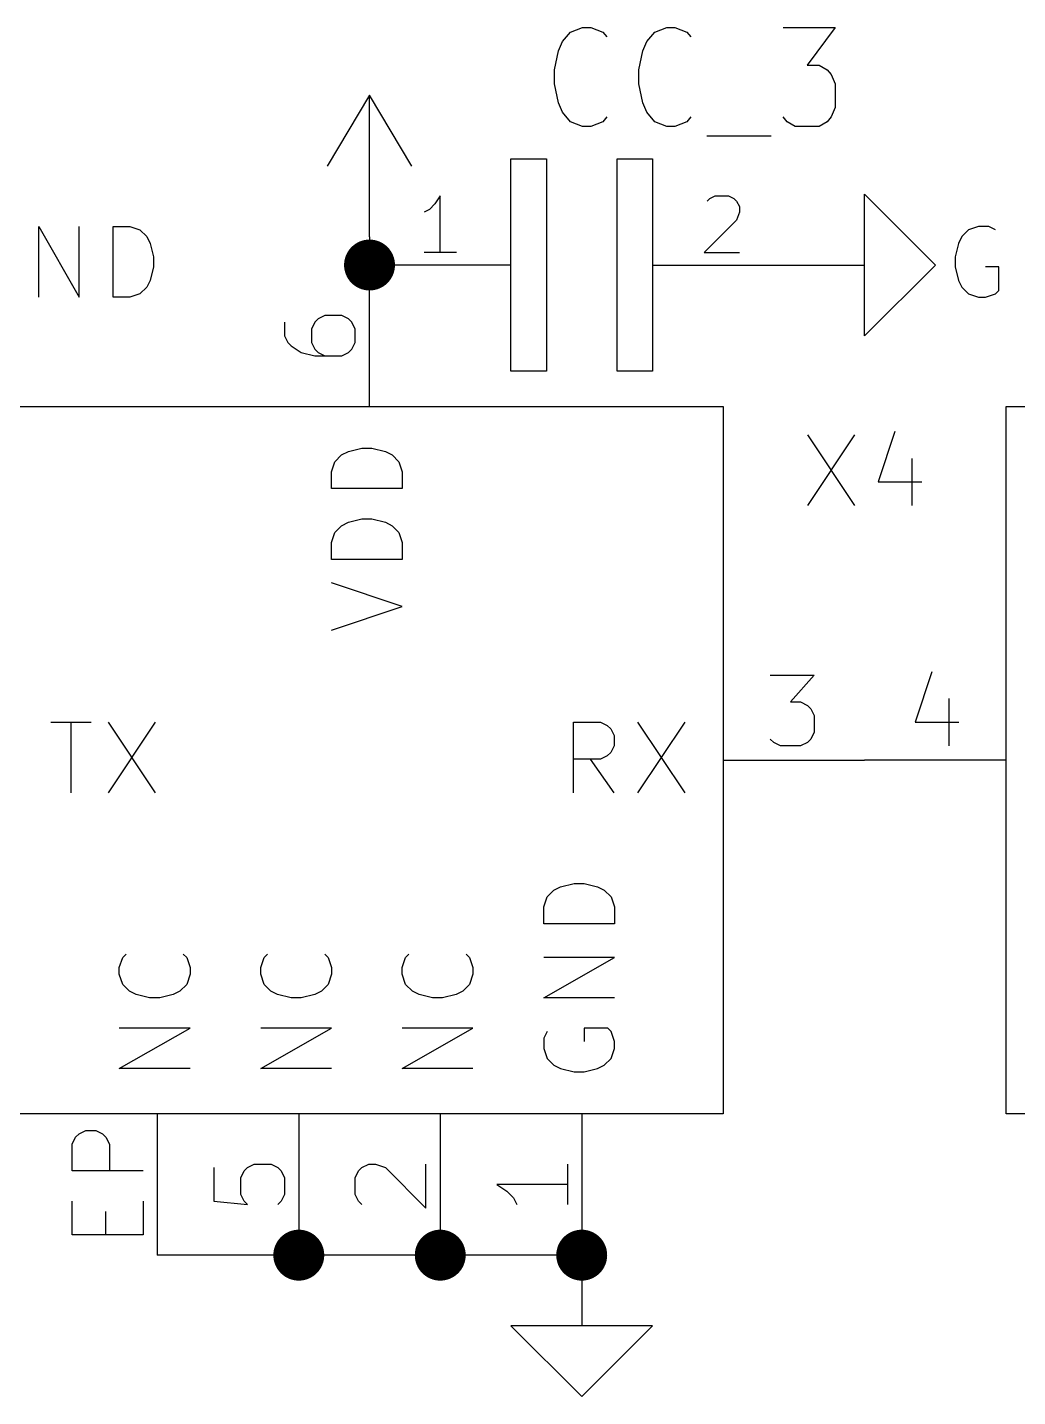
# Model space of a CAD drawing. Header units: millimetres. Extents: x 10 to 287, y -200 to -10.
# Drawn here: x 106.89 to 124.67, y -59.69 to -35.1 of the extents above; entities that cross this region are included whole.
import ezdxf

# ---------------------------------------------------------------- set-up
doc = ezdxf.new("R2010")
doc.units = ezdxf.units.MM
for name, color, linetype in [('GREENSIXTYFIVE', 129, 'CONTINUOUS'), ('LIGHTGREEN', 92, 'CONTINUOUS'), ('LIGHTRED', 12, 'CONTINUOUS'), ('RED', 14, 'CONTINUOUS')]:
    doc.layers.add(name, color=color, linetype=linetype)

msp = doc.modelspace()

# ---------------------------------------------------------------- linework, layer by layer
at = {"layer": 'GREENSIXTYFIVE', "linetype": 'CONTINUOUS'}
for p, q in [((116.641, -35.1873), (116.8569, -35.1026)), ((116.641, -35.1873), (116.8569, -35.1026)), ((116.8569, -35.1026), (117.0008, -35.1026)), ((116.8569, -35.1026), (117.0008, -35.1026)), ((117.0008, -35.1026), (117.2167, -35.1873)), ((117.0008, -35.1026), (117.2167, -35.1873)), ((118.1523, -35.1873), (118.3682, -35.1026)), ((118.1523, -35.1873), (118.3682, -35.1026)), ((118.3682, -35.1026), (118.5121, -35.1026)), ((118.3682, -35.1026), (118.5121, -35.1026)), ((118.5121, -35.1026), (118.728, -35.1873)), ((118.5121, -35.1026), (118.728, -35.1873)), ((120.4553, -35.1026), (121.3908, -35.1026)), ((120.4553, -35.1026), (121.3908, -35.1026)), ((121.3908, -35.1026), (120.8871, -35.78)), ((121.3908, -35.1026), (120.8871, -35.78)), ((116.4251, -35.526), (116.4971, -35.3566)), ((116.4251, -35.526), (116.4971, -35.3566)), ((116.4971, -35.3566), (116.641, -35.1873)), ((116.4971, -35.3566), (116.641, -35.1873)), ((117.2167, -35.1873), (117.2887, -35.272)), ((117.2167, -35.1873), (117.2887, -35.272)), ((117.9364, -35.526), (118.0084, -35.3566)), ((117.9364, -35.526), (118.0084, -35.3566)), ((118.0084, -35.3566), (118.1523, -35.1873)), ((118.0084, -35.3566), (118.1523, -35.1873)), ((118.728, -35.1873), (118.8, -35.272)), ((118.728, -35.1873), (118.8, -35.272)), ((116.3531, -35.8646), (116.4251, -35.526)), ((116.3531, -35.8646), (116.4251, -35.526)), ((117.8644, -35.8646), (117.9364, -35.526)), ((117.8644, -35.8646), (117.9364, -35.526)), ((116.3531, -36.1186), (116.3531, -35.8646)), ((116.3531, -36.1186), (116.3531, -35.8646)), ((117.8644, -36.1186), (117.8644, -35.8646)), ((117.8644, -36.1186), (117.8644, -35.8646)), ((120.8871, -35.78), (121.103, -35.78)), ((120.8871, -35.78), (121.103, -35.78)), ((121.103, -35.78), (121.2469, -35.8646)), ((121.103, -35.78), (121.2469, -35.8646)), ((121.2469, -35.8646), (121.3189, -35.9493)), ((121.2469, -35.8646), (121.3189, -35.9493)), ((116.4251, -36.4573), (116.3531, -36.1186)), ((116.4251, -36.4573), (116.3531, -36.1186)), ((117.9364, -36.4573), (117.8644, -36.1186)), ((117.9364, -36.4573), (117.8644, -36.1186)), ((121.3189, -35.9493), (121.3908, -36.1186)), ((121.3189, -35.9493), (121.3908, -36.1186)), ((121.3908, -36.1186), (121.3908, -36.542)), ((121.3908, -36.1186), (121.3908, -36.542)), ((116.4971, -36.6266), (116.4251, -36.4573)), ((116.4971, -36.6266), (116.4251, -36.4573)), ((116.641, -36.796), (116.4971, -36.6266)), ((116.641, -36.796), (116.4971, -36.6266)), ((118.0084, -36.6266), (117.9364, -36.4573)), ((118.0084, -36.6266), (117.9364, -36.4573)), ((118.1523, -36.796), (118.0084, -36.6266)), ((118.1523, -36.796), (118.0084, -36.6266)), ((121.3908, -36.542), (121.3189, -36.7113)), ((121.3908, -36.542), (121.3189, -36.7113)), ((116.8569, -36.8806), (116.641, -36.796)), ((116.8569, -36.8806), (116.641, -36.796)), ((117.0008, -36.8806), (116.8569, -36.8806)), ((117.0008, -36.8806), (116.8569, -36.8806)), ((117.2167, -36.796), (117.0008, -36.8806)), ((117.2167, -36.796), (117.0008, -36.8806)), ((117.2887, -36.7113), (117.2167, -36.796)), ((117.2887, -36.7113), (117.2167, -36.796)), ((118.3682, -36.8806), (118.1523, -36.796)), ((118.3682, -36.8806), (118.1523, -36.796)), ((118.5121, -36.8806), (118.3682, -36.8806)), ((118.5121, -36.8806), (118.3682, -36.8806)), ((118.728, -36.796), (118.5121, -36.8806)), ((118.728, -36.796), (118.5121, -36.8806)), ((118.8, -36.7113), (118.728, -36.796)), ((118.8, -36.7113), (118.728, -36.796)), ((120.5272, -36.796), (120.4553, -36.7113)), ((120.5272, -36.796), (120.4553, -36.7113)), ((120.6712, -36.8806), (120.5272, -36.796)), ((120.6712, -36.8806), (120.5272, -36.796)), ((121.103, -36.8806), (120.6712, -36.8806)), ((121.103, -36.8806), (120.6712, -36.8806)), ((121.2469, -36.796), (121.103, -36.8806)), ((121.2469, -36.796), (121.103, -36.8806)), ((121.3189, -36.7113), (121.2469, -36.796)), ((121.3189, -36.7113), (121.2469, -36.796)), ((119.0879, -37.05), (120.2393, -37.05)), ((119.0879, -37.05), (120.2393, -37.05)), ((107.0935, -39.949), (107.0935, -38.679)), ((107.0935, -38.679), (107.8192, -39.949)), ((107.0935, -39.949), (107.0935, -38.679)), ((107.0935, -38.679), (107.8192, -39.949)), ((107.8192, -39.949), (107.8192, -38.679)), ((107.8192, -39.949), (107.8192, -38.679)), ((108.424, -39.949), (108.424, -38.679)), ((108.424, -38.679), (108.7264, -38.679)), ((108.424, -39.949), (108.424, -38.679)), ((108.424, -38.679), (108.7264, -38.679)), ((108.7264, -38.679), (108.9078, -38.7395)), ((108.7264, -38.679), (108.9078, -38.7395)), ((108.9078, -38.7395), (109.0288, -38.8605)), ((108.9078, -38.7395), (109.0288, -38.8605)), ((123.785, -38.7395), (123.664, -38.8605)), ((123.785, -38.7395), (123.664, -38.8605)), ((123.9664, -38.679), (123.785, -38.7395)), ((123.9664, -38.679), (123.785, -38.7395)), ((124.1478, -38.679), (123.9664, -38.679)), ((124.1478, -38.679), (123.9664, -38.679)), ((124.2688, -38.7395), (124.1478, -38.679)), ((124.2688, -38.7395), (124.1478, -38.679)), ((109.0288, -38.8605), (109.0893, -38.9814)), ((109.0288, -38.8605), (109.0893, -38.9814)), ((109.0893, -38.9814), (109.1497, -39.2233)), ((109.0893, -38.9814), (109.1497, -39.2233)), ((123.6035, -38.9814), (123.5431, -39.2233)), ((123.6035, -38.9814), (123.5431, -39.2233)), ((123.664, -38.8605), (123.6035, -38.9814)), ((123.664, -38.8605), (123.6035, -38.9814)), ((109.1497, -39.2233), (109.1497, -39.4047)), ((109.1497, -39.2233), (109.1497, -39.4047)), ((123.5431, -39.2233), (123.5431, -39.4047)), ((123.5431, -39.2233), (123.5431, -39.4047)), ((109.1497, -39.4047), (109.0893, -39.6466)), ((109.1497, -39.4047), (109.0893, -39.6466)), ((123.5431, -39.4047), (123.6035, -39.6466)), ((123.5431, -39.4047), (123.6035, -39.6466)), ((124.3292, -39.4047), (124.0873, -39.4047)), ((124.3292, -39.4047), (124.0873, -39.4047)), ((124.3292, -39.8281), (124.3292, -39.4047)), ((124.3292, -39.8281), (124.3292, -39.4047)), ((109.0288, -39.7676), (108.9078, -39.8886)), ((109.0288, -39.7676), (108.9078, -39.8886)), ((109.0893, -39.6466), (109.0288, -39.7676)), ((109.0893, -39.6466), (109.0288, -39.7676)), ((123.6035, -39.6466), (123.664, -39.7676)), ((123.6035, -39.6466), (123.664, -39.7676)), ((123.664, -39.7676), (123.785, -39.8886)), ((123.664, -39.7676), (123.785, -39.8886)), ((124.2688, -39.8886), (124.3292, -39.8281)), ((124.2688, -39.8886), (124.3292, -39.8281)), ((108.7264, -39.949), (108.424, -39.949)), ((108.7264, -39.949), (108.424, -39.949)), ((108.9078, -39.8886), (108.7264, -39.949)), ((108.9078, -39.8886), (108.7264, -39.949)), ((123.785, -39.8886), (123.9664, -39.949)), ((123.785, -39.8886), (123.9664, -39.949)), ((123.9664, -39.949), (124.0873, -39.949)), ((123.9664, -39.949), (124.0873, -39.949)), ((124.0873, -39.949), (124.2688, -39.8886)), ((124.0873, -39.949), (124.2688, -39.8886)), ((120.8919, -42.419), (121.7385, -43.689)), ((121.7385, -42.419), (120.8919, -43.689)), ((120.8919, -42.419), (121.7385, -43.689)), ((121.7385, -42.419), (120.8919, -43.689)), ((122.4642, -42.3586), (122.1619, -43.2657)), ((122.4642, -42.3586), (122.1619, -43.2657)), ((112.408, -42.9018), (112.529, -42.7808)), ((112.408, -42.9018), (112.529, -42.7808)), ((112.529, -42.7808), (112.6499, -42.7203)), ((112.529, -42.7808), (112.6499, -42.7203)), ((112.6499, -42.7203), (112.8918, -42.6599)), ((112.6499, -42.7203), (112.8918, -42.6599)), ((112.8918, -42.6599), (113.0732, -42.6599)), ((112.8918, -42.6599), (113.0732, -42.6599)), ((113.0732, -42.6599), (113.3151, -42.7203)), ((113.0732, -42.6599), (113.3151, -42.7203)), ((113.3151, -42.7203), (113.4361, -42.7808)), ((113.3151, -42.7203), (113.4361, -42.7808)), ((113.4361, -42.7808), (113.5571, -42.9018)), ((113.4361, -42.7808), (113.5571, -42.9018)), ((112.3475, -43.0832), (112.408, -42.9018)), ((112.3475, -43.0832), (112.408, -42.9018)), ((113.5571, -42.9018), (113.6175, -43.0832)), ((113.5571, -42.9018), (113.6175, -43.0832)), ((122.7666, -42.8424), (122.7666, -43.689)), ((122.7666, -42.8424), (122.7666, -43.689)), ((112.3475, -43.3856), (112.3475, -43.0832)), ((112.3475, -43.3856), (112.3475, -43.0832)), ((113.6175, -43.0832), (113.6175, -43.3856)), ((113.6175, -43.0832), (113.6175, -43.3856)), ((122.1619, -43.2657), (122.948, -43.2657)), ((122.1619, -43.2657), (122.948, -43.2657)), ((113.6175, -43.3856), (112.3475, -43.3856)), ((113.6175, -43.3856), (112.3475, -43.3856)), ((112.529, -44.0508), (112.6499, -43.9903)), ((112.529, -44.0508), (112.6499, -43.9903)), ((112.6499, -43.9903), (112.8918, -43.9299)), ((112.6499, -43.9903), (112.8918, -43.9299)), ((112.8918, -43.9299), (113.0732, -43.9299)), ((112.8918, -43.9299), (113.0732, -43.9299)), ((113.0732, -43.9299), (113.3151, -43.9903)), ((113.0732, -43.9299), (113.3151, -43.9903)), ((113.3151, -43.9903), (113.4361, -44.0508)), ((113.3151, -43.9903), (113.4361, -44.0508)), ((112.3475, -44.3532), (112.408, -44.1718)), ((112.3475, -44.3532), (112.408, -44.1718)), ((112.408, -44.1718), (112.529, -44.0508)), ((112.408, -44.1718), (112.529, -44.0508)), ((113.4361, -44.0508), (113.5571, -44.1718)), ((113.4361, -44.0508), (113.5571, -44.1718)), ((113.5571, -44.1718), (113.6175, -44.3532)), ((113.5571, -44.1718), (113.6175, -44.3532)), ((112.3475, -44.6556), (112.3475, -44.3532)), ((112.3475, -44.6556), (112.3475, -44.3532)), ((113.6175, -44.3532), (113.6175, -44.6556)), ((113.6175, -44.3532), (113.6175, -44.6556)), ((113.6175, -44.6556), (112.3475, -44.6556)), ((113.6175, -44.6556), (112.3475, -44.6556)), ((113.6175, -45.5023), (112.3475, -45.0789)), ((113.6175, -45.5023), (112.3475, -45.0789)), ((112.3475, -45.9256), (113.6175, -45.5023)), ((112.3475, -45.9256), (113.6175, -45.5023)), ((107.3089, -47.5775), (108.0346, -47.5775)), ((107.3089, -47.5775), (108.0346, -47.5775)), ((107.6718, -48.8475), (107.6718, -47.5775)), ((107.6718, -48.8475), (107.6718, -47.5775)), ((108.337, -47.5775), (109.1836, -48.8475)), ((109.1836, -47.5775), (108.337, -48.8475)), ((108.337, -47.5775), (109.1836, -48.8475)), ((109.1836, -47.5775), (108.337, -48.8475)), ((116.6948, -48.8475), (116.6948, -47.5775)), ((116.6948, -47.5775), (117.1786, -47.5775)), ((116.6948, -48.8475), (116.6948, -47.5775)), ((116.6948, -47.5775), (117.1786, -47.5775)), ((117.1786, -47.5775), (117.2996, -47.638)), ((117.1786, -47.5775), (117.2996, -47.638)), ((117.2996, -47.638), (117.3601, -47.6985)), ((117.2996, -47.638), (117.3601, -47.6985)), ((117.3601, -47.6985), (117.4205, -47.8194)), ((117.3601, -47.6985), (117.4205, -47.8194)), ((117.8439, -47.5775), (118.6905, -48.8475)), ((118.6905, -47.5775), (117.8439, -48.8475)), ((117.8439, -47.5775), (118.6905, -48.8475)), ((118.6905, -47.5775), (117.8439, -48.8475)), ((117.4205, -47.8194), (117.4205, -48.0009)), ((117.4205, -47.8194), (117.4205, -48.0009)), ((117.2996, -48.1823), (117.1786, -48.2428)), ((117.2996, -48.1823), (117.1786, -48.2428)), ((117.3601, -48.1218), (117.2996, -48.1823)), ((117.3601, -48.1218), (117.2996, -48.1823)), ((117.4205, -48.0009), (117.3601, -48.1218)), ((117.4205, -48.0009), (117.3601, -48.1218)), ((117.1786, -48.2428), (116.6948, -48.2428)), ((117.1786, -48.2428), (116.6948, -48.2428)), ((117.4205, -48.8475), (116.9972, -48.2428)), ((117.4205, -48.8475), (116.9972, -48.2428)), ((116.218, -50.7153), (116.339, -50.5943)), ((116.218, -50.7153), (116.339, -50.5943)), ((116.339, -50.5943), (116.4599, -50.5338)), ((116.339, -50.5943), (116.4599, -50.5338)), ((116.4599, -50.5338), (116.7018, -50.4734)), ((116.4599, -50.5338), (116.7018, -50.4734)), ((116.7018, -50.4734), (116.8832, -50.4734)), ((116.7018, -50.4734), (116.8832, -50.4734)), ((116.8832, -50.4734), (117.1251, -50.5338)), ((116.8832, -50.4734), (117.1251, -50.5338)), ((117.1251, -50.5338), (117.2461, -50.5943)), ((117.1251, -50.5338), (117.2461, -50.5943)), ((117.2461, -50.5943), (117.3671, -50.7153)), ((117.2461, -50.5943), (117.3671, -50.7153)), ((116.1575, -50.8967), (116.218, -50.7153)), ((116.1575, -50.8967), (116.218, -50.7153)), ((117.3671, -50.7153), (117.4275, -50.8967)), ((117.3671, -50.7153), (117.4275, -50.8967)), ((116.1575, -51.1991), (116.1575, -50.8967)), ((116.1575, -51.1991), (116.1575, -50.8967)), ((117.4275, -50.8967), (117.4275, -51.1991)), ((117.4275, -50.8967), (117.4275, -51.1991)), ((117.4275, -51.1991), (116.1575, -51.1991)), ((117.4275, -51.1991), (116.1575, -51.1991)), ((108.5375, -51.9853), (108.598, -51.8038)), ((108.5375, -51.9853), (108.598, -51.8038)), ((108.598, -51.8038), (108.6585, -51.7434)), ((108.598, -51.8038), (108.6585, -51.7434)), ((109.6866, -51.7434), (109.7471, -51.8038)), ((109.6866, -51.7434), (109.7471, -51.8038)), ((109.7471, -51.8038), (109.8075, -51.9853)), ((109.7471, -51.8038), (109.8075, -51.9853)), ((111.0775, -51.9853), (111.138, -51.8038)), ((111.0775, -51.9853), (111.138, -51.8038)), ((111.138, -51.8038), (111.1985, -51.7434)), ((111.138, -51.8038), (111.1985, -51.7434)), ((112.2266, -51.7434), (112.2871, -51.8038)), ((112.2266, -51.7434), (112.2871, -51.8038)), ((112.2871, -51.8038), (112.3475, -51.9853)), ((112.2871, -51.8038), (112.3475, -51.9853)), ((113.6175, -51.9853), (113.678, -51.8038)), ((113.6175, -51.9853), (113.678, -51.8038)), ((113.678, -51.8038), (113.7385, -51.7434)), ((113.678, -51.8038), (113.7385, -51.7434)), ((114.7666, -51.7434), (114.8271, -51.8038)), ((114.7666, -51.7434), (114.8271, -51.8038)), ((114.8271, -51.8038), (114.8875, -51.9853)), ((114.8271, -51.8038), (114.8875, -51.9853)), ((116.1575, -52.5296), (117.4275, -51.8039)), ((117.4275, -51.8039), (116.1575, -51.8039)), ((116.1575, -52.5296), (117.4275, -51.8039)), ((117.4275, -51.8039), (116.1575, -51.8039)), ((108.5375, -52.1062), (108.5375, -51.9853)), ((108.5375, -52.1062), (108.5375, -51.9853)), ((108.598, -52.2876), (108.5375, -52.1062)), ((108.598, -52.2876), (108.5375, -52.1062)), ((109.8075, -52.1062), (109.7471, -52.2876)), ((109.8075, -52.1062), (109.7471, -52.2876)), ((109.8075, -51.9853), (109.8075, -52.1062)), ((109.8075, -51.9853), (109.8075, -52.1062)), ((111.0775, -52.1062), (111.0775, -51.9853)), ((111.0775, -52.1062), (111.0775, -51.9853)), ((111.138, -52.2876), (111.0775, -52.1062)), ((111.138, -52.2876), (111.0775, -52.1062)), ((112.3475, -52.1062), (112.2871, -52.2876)), ((112.3475, -52.1062), (112.2871, -52.2876)), ((112.3475, -51.9853), (112.3475, -52.1062)), ((112.3475, -51.9853), (112.3475, -52.1062)), ((113.6175, -52.1062), (113.6175, -51.9853)), ((113.6175, -52.1062), (113.6175, -51.9853)), ((113.678, -52.2876), (113.6175, -52.1062)), ((113.678, -52.2876), (113.6175, -52.1062)), ((114.8875, -52.1062), (114.8271, -52.2876)), ((114.8875, -52.1062), (114.8271, -52.2876)), ((114.8875, -51.9853), (114.8875, -52.1062)), ((114.8875, -51.9853), (114.8875, -52.1062)), ((108.719, -52.4086), (108.598, -52.2876)), ((108.719, -52.4086), (108.598, -52.2876)), ((109.7471, -52.2876), (109.6261, -52.4086)), ((109.7471, -52.2876), (109.6261, -52.4086)), ((111.259, -52.4086), (111.138, -52.2876)), ((111.259, -52.4086), (111.138, -52.2876)), ((112.2871, -52.2876), (112.1661, -52.4086)), ((112.2871, -52.2876), (112.1661, -52.4086)), ((113.799, -52.4086), (113.678, -52.2876)), ((113.799, -52.4086), (113.678, -52.2876)), ((114.8271, -52.2876), (114.7061, -52.4086)), ((114.8271, -52.2876), (114.7061, -52.4086)), ((108.8399, -52.4691), (108.719, -52.4086)), ((108.8399, -52.4691), (108.719, -52.4086)), ((109.0818, -52.5295), (108.8399, -52.4691)), ((109.0818, -52.5295), (108.8399, -52.4691)), ((109.2632, -52.5295), (109.0818, -52.5295)), ((109.2632, -52.5295), (109.0818, -52.5295)), ((109.5051, -52.4691), (109.2632, -52.5295)), ((109.5051, -52.4691), (109.2632, -52.5295)), ((109.6261, -52.4086), (109.5051, -52.4691)), ((109.6261, -52.4086), (109.5051, -52.4691)), ((111.3799, -52.4691), (111.259, -52.4086)), ((111.3799, -52.4691), (111.259, -52.4086)), ((111.6218, -52.5295), (111.3799, -52.4691)), ((111.6218, -52.5295), (111.3799, -52.4691)), ((111.8032, -52.5295), (111.6218, -52.5295)), ((111.8032, -52.5295), (111.6218, -52.5295)), ((112.0451, -52.4691), (111.8032, -52.5295)), ((112.0451, -52.4691), (111.8032, -52.5295)), ((112.1661, -52.4086), (112.0451, -52.4691)), ((112.1661, -52.4086), (112.0451, -52.4691)), ((113.9199, -52.4691), (113.799, -52.4086)), ((113.9199, -52.4691), (113.799, -52.4086)), ((114.1618, -52.5295), (113.9199, -52.4691)), ((114.1618, -52.5295), (113.9199, -52.4691)), ((114.3432, -52.5295), (114.1618, -52.5295)), ((114.3432, -52.5295), (114.1618, -52.5295)), ((114.5851, -52.4691), (114.3432, -52.5295)), ((114.5851, -52.4691), (114.3432, -52.5295)), ((114.7061, -52.4086), (114.5851, -52.4691)), ((114.7061, -52.4086), (114.5851, -52.4691)), ((117.4275, -52.5296), (116.1575, -52.5296)), ((117.4275, -52.5296), (116.1575, -52.5296)), ((108.5375, -53.7996), (109.8075, -53.0739)), ((109.8075, -53.0739), (108.5375, -53.0739)), ((108.5375, -53.7996), (109.8075, -53.0739)), ((109.8075, -53.0739), (108.5375, -53.0739)), ((111.0775, -53.7996), (112.3475, -53.0739)), ((112.3475, -53.0739), (111.0775, -53.0739)), ((111.0775, -53.7996), (112.3475, -53.0739)), ((112.3475, -53.0739), (111.0775, -53.0739)), ((113.6175, -53.7996), (114.8875, -53.0739)), ((114.8875, -53.0739), (113.6175, -53.0739)), ((113.6175, -53.7996), (114.8875, -53.0739)), ((114.8875, -53.0739), (113.6175, -53.0739)), ((117.3066, -53.0739), (116.8832, -53.0739)), ((116.8832, -53.0739), (116.8832, -53.3158)), ((117.3066, -53.0739), (116.8832, -53.0739)), ((116.8832, -53.0739), (116.8832, -53.3158)), ((117.3671, -53.1343), (117.3066, -53.0739)), ((117.3671, -53.1343), (117.3066, -53.0739)), ((116.218, -53.1343), (116.1575, -53.2553)), ((116.218, -53.1343), (116.1575, -53.2553)), ((116.1575, -53.2553), (116.1575, -53.4367)), ((116.1575, -53.2553), (116.1575, -53.4367)), ((117.4275, -53.3158), (117.3671, -53.1343)), ((117.4275, -53.3158), (117.3671, -53.1343)), ((117.4275, -53.4367), (117.4275, -53.3158)), ((117.4275, -53.4367), (117.4275, -53.3158)), ((116.1575, -53.4367), (116.218, -53.6181)), ((116.1575, -53.4367), (116.218, -53.6181)), ((117.3671, -53.6181), (117.4275, -53.4367)), ((117.3671, -53.6181), (117.4275, -53.4367)), ((109.8075, -53.7996), (108.5375, -53.7996)), ((109.8075, -53.7996), (108.5375, -53.7996)), ((112.3475, -53.7996), (111.0775, -53.7996)), ((112.3475, -53.7996), (111.0775, -53.7996)), ((114.8875, -53.7996), (113.6175, -53.7996)), ((114.8875, -53.7996), (113.6175, -53.7996)), ((116.218, -53.6181), (116.339, -53.7391)), ((116.218, -53.6181), (116.339, -53.7391)), ((116.339, -53.7391), (116.4599, -53.7996)), ((116.339, -53.7391), (116.4599, -53.7996)), ((116.4599, -53.7996), (116.7018, -53.86)), ((116.4599, -53.7996), (116.7018, -53.86)), ((116.8832, -53.86), (117.1251, -53.7996)), ((116.8832, -53.86), (117.1251, -53.7996)), ((117.1251, -53.7996), (117.2461, -53.7391)), ((117.1251, -53.7996), (117.2461, -53.7391)), ((117.2461, -53.7391), (117.3671, -53.6181)), ((117.2461, -53.7391), (117.3671, -53.6181)), ((116.7018, -53.86), (116.8832, -53.86)), ((116.7018, -53.86), (116.8832, -53.86))]:
    msp.add_line(p, q, dxfattribs=at)
at = {"layer": 'LIGHTGREEN', "linetype": 'CONTINUOUS'}
for p, q in [((113.03, -38.862), (113.03, -39.37)), ((111.76, -57.15), (109.22, -57.15)), ((114.3, -57.15), (111.76, -57.15)), ((116.84, -57.15), (114.3, -57.15))]:
    msp.add_line(p, q, dxfattribs=at)
at = {"layer": 'LIGHTGREEN', "const_width": 0.4572}
for points in [[(112.8014, -39.37, 1), (113.2586, -39.37, 1)], [(111.5314, -57.15, 1), (111.9886, -57.15, 1)], [(114.0714, -57.15, 1), (114.5286, -57.15, 1)], [(116.6114, -57.15, 1), (117.0686, -57.15, 1)]]:
    msp.add_lwpolyline(points, format="xyb", close=True, dxfattribs=at)
at = {"layer": 'LIGHTRED', "linetype": 'CONTINUOUS'}
for p, q in [((114.2032, -38.2732), (114.1064, -38.3699)), ((114.2032, -38.2732), (114.1064, -38.3699)), ((114.3, -38.128), (114.2032, -38.2732)), ((114.3, -38.128), (114.2032, -38.2732)), ((114.3, -39.144), (114.3, -38.128)), ((114.3, -39.144), (114.3, -38.128)), ((119.0897, -38.2248), (119.1381, -38.1764)), ((119.0897, -38.2248), (119.1381, -38.1764)), ((119.1381, -38.1764), (119.2348, -38.128)), ((119.1381, -38.1764), (119.2348, -38.128)), ((119.2348, -38.128), (119.4767, -38.128)), ((119.2348, -38.128), (119.4767, -38.128)), ((119.4767, -38.128), (119.5735, -38.1764)), ((119.4767, -38.128), (119.5735, -38.1764)), ((119.5735, -38.1764), (119.6219, -38.2248)), ((119.5735, -38.1764), (119.6219, -38.2248)), ((119.6219, -38.2248), (119.6702, -38.3216)), ((119.6219, -38.2248), (119.6702, -38.3216)), ((119.6702, -38.3216), (119.6702, -38.4183)), ((119.6702, -38.3216), (119.6702, -38.4183)), ((114.1064, -38.3699), (114.0097, -38.4183)), ((114.1064, -38.3699), (114.0097, -38.4183)), ((119.6219, -38.5635), (119.0413, -39.144)), ((119.6219, -38.5635), (119.0413, -39.144)), ((119.6702, -38.4183), (119.6219, -38.5635)), ((119.6702, -38.4183), (119.6219, -38.5635)), ((114.5902, -39.144), (114.0097, -39.144)), ((114.5902, -39.144), (114.0097, -39.144)), ((119.0413, -39.144), (119.6702, -39.144)), ((119.0413, -39.144), (119.6702, -39.144)), ((112.2286, -40.277), (112.1077, -40.3375)), ((112.2286, -40.277), (112.1077, -40.3375)), ((112.531, -40.277), (112.2286, -40.277)), ((112.531, -40.277), (112.2286, -40.277)), ((112.652, -40.3375), (112.531, -40.277)), ((112.652, -40.3375), (112.531, -40.277)), ((111.5029, -40.398), (111.5029, -40.6399)), ((111.5029, -40.398), (111.5029, -40.6399)), ((112.0472, -40.398), (111.9867, -40.5189)), ((112.0472, -40.398), (111.9867, -40.5189)), ((111.9867, -40.5189), (111.9867, -40.7608)), ((111.9867, -40.5189), (111.9867, -40.7608)), ((112.1077, -40.3375), (112.0472, -40.398)), ((112.1077, -40.3375), (112.0472, -40.398)), ((112.7125, -40.398), (112.652, -40.3375)), ((112.7125, -40.398), (112.652, -40.3375)), ((112.7729, -40.5189), (112.7125, -40.398)), ((112.7729, -40.5189), (112.7125, -40.398)), ((112.7729, -40.7608), (112.7729, -40.5189)), ((112.7729, -40.7608), (112.7729, -40.5189)), ((111.5029, -40.6399), (111.5634, -40.7608)), ((111.5029, -40.6399), (111.5634, -40.7608)), ((111.5634, -40.7608), (111.6239, -40.8213)), ((111.5634, -40.7608), (111.6239, -40.8213)), ((111.9867, -40.7608), (112.0472, -40.8818)), ((111.9867, -40.7608), (112.0472, -40.8818)), ((112.7125, -40.8818), (112.7729, -40.7608)), ((112.7125, -40.8818), (112.7729, -40.7608)), ((111.6239, -40.8213), (111.8053, -40.9423)), ((111.6239, -40.8213), (111.8053, -40.9423)), ((111.8053, -40.9423), (112.0472, -41.0027)), ((111.8053, -40.9423), (112.0472, -41.0027)), ((112.0472, -40.8818), (112.1077, -40.9423)), ((112.0472, -40.8818), (112.1077, -40.9423)), ((112.0472, -41.0027), (112.531, -41.0027)), ((112.0472, -41.0027), (112.531, -41.0027)), ((112.1077, -40.9423), (112.2286, -41.0027)), ((112.1077, -40.9423), (112.2286, -41.0027)), ((112.531, -41.0027), (112.652, -40.9423)), ((112.531, -41.0027), (112.652, -40.9423)), ((112.652, -40.9423), (112.7125, -40.8818)), ((112.652, -40.9423), (112.7125, -40.8818)), ((123.1295, -46.6725), (122.8272, -47.5796)), ((123.1295, -46.6725), (122.8272, -47.5796)), ((120.2267, -46.7329), (121.0129, -46.7329)), ((120.2267, -46.7329), (121.0129, -46.7329)), ((121.0129, -46.7329), (120.5895, -47.2167)), ((121.0129, -46.7329), (120.5895, -47.2167)), ((123.4319, -47.1563), (123.4319, -48.0029)), ((123.4319, -47.1563), (123.4319, -48.0029)), ((120.5895, -47.2167), (120.771, -47.2167)), ((120.5895, -47.2167), (120.771, -47.2167)), ((120.771, -47.2167), (120.8919, -47.2772)), ((120.771, -47.2167), (120.8919, -47.2772)), ((120.8919, -47.2772), (120.9524, -47.3377)), ((120.8919, -47.2772), (120.9524, -47.3377)), ((120.9524, -47.3377), (121.0129, -47.4586)), ((120.9524, -47.3377), (121.0129, -47.4586)), ((121.0129, -47.4586), (121.0129, -47.761)), ((121.0129, -47.4586), (121.0129, -47.761)), ((122.8272, -47.5796), (123.6133, -47.5796)), ((122.8272, -47.5796), (123.6133, -47.5796)), ((120.2872, -47.9425), (120.2267, -47.882)), ((120.2872, -47.9425), (120.2267, -47.882)), ((120.4081, -48.0029), (120.2872, -47.9425)), ((120.4081, -48.0029), (120.2872, -47.9425)), ((120.8919, -47.9425), (120.771, -48.0029)), ((120.8919, -47.9425), (120.771, -48.0029)), ((120.9524, -47.882), (120.8919, -47.9425)), ((120.9524, -47.882), (120.8919, -47.9425)), ((121.0129, -47.761), (120.9524, -47.882)), ((121.0129, -47.761), (120.9524, -47.882)), ((120.771, -48.0029), (120.4081, -48.0029)), ((120.771, -48.0029), (120.4081, -48.0029)), ((107.6929, -55.1543), (107.7534, -55.0333)), ((107.6929, -55.1543), (107.7534, -55.0333)), ((107.7534, -55.0333), (107.8139, -54.9728)), ((107.7534, -55.0333), (107.8139, -54.9728)), ((107.8139, -54.9728), (107.9348, -54.9124)), ((107.8139, -54.9728), (107.9348, -54.9124)), ((107.9348, -54.9124), (108.1163, -54.9124)), ((107.9348, -54.9124), (108.1163, -54.9124)), ((108.1163, -54.9124), (108.2372, -54.9728)), ((108.1163, -54.9124), (108.2372, -54.9728)), ((108.2372, -54.9728), (108.2977, -55.0333)), ((108.2372, -54.9728), (108.2977, -55.0333)), ((108.2977, -55.0333), (108.3582, -55.1543)), ((108.2977, -55.0333), (108.3582, -55.1543)), ((107.6929, -55.6381), (107.6929, -55.1543)), ((107.6929, -55.6381), (107.6929, -55.1543)), ((108.3582, -55.1543), (108.3582, -55.6381)), ((108.3582, -55.1543), (108.3582, -55.6381)), ((110.8377, -55.5775), (110.9586, -55.517)), ((110.8377, -55.5775), (110.9586, -55.517)), ((110.9586, -55.517), (111.261, -55.517)), ((110.9586, -55.517), (111.261, -55.517)), ((111.261, -55.517), (111.382, -55.5775)), ((111.261, -55.517), (111.382, -55.5775)), ((112.8939, -55.5775), (113.0148, -55.517)), ((112.8939, -55.5775), (113.0148, -55.517)), ((113.0148, -55.517), (113.1358, -55.517)), ((113.0148, -55.517), (113.1358, -55.517)), ((113.1358, -55.517), (113.3172, -55.5775)), ((113.1358, -55.517), (113.3172, -55.5775)), ((114.0429, -56.3032), (114.0429, -55.517)), ((114.0429, -56.3032), (114.0429, -55.517)), ((116.5829, -55.517), (116.5829, -56.2427)), ((116.5829, -55.517), (116.5829, -56.2427)), ((108.9629, -55.6381), (107.6929, -55.6381)), ((108.9629, -55.6381), (107.6929, -55.6381)), ((110.2329, -55.5775), (110.2329, -56.1823)), ((110.2329, -55.5775), (110.2329, -56.1823)), ((110.7167, -55.7589), (110.7772, -55.638)), ((110.7167, -55.7589), (110.7772, -55.638)), ((110.7167, -56.0613), (110.7167, -55.7589)), ((110.7167, -56.0613), (110.7167, -55.7589)), ((110.7772, -55.638), (110.8377, -55.5775)), ((110.7772, -55.638), (110.8377, -55.5775)), ((111.382, -55.5775), (111.4425, -55.638)), ((111.382, -55.5775), (111.4425, -55.638)), ((111.4425, -55.638), (111.5029, -55.7589)), ((111.4425, -55.638), (111.5029, -55.7589)), ((111.5029, -55.7589), (111.5029, -56.0613)), ((111.5029, -55.7589), (111.5029, -56.0613)), ((112.7729, -55.7589), (112.8334, -55.638)), ((112.7729, -55.7589), (112.8334, -55.638)), ((112.7729, -56.0613), (112.7729, -55.7589)), ((112.7729, -56.0613), (112.7729, -55.7589)), ((112.8334, -55.638), (112.8939, -55.5775)), ((112.8334, -55.638), (112.8939, -55.5775)), ((113.3172, -55.5775), (114.0429, -56.3032)), ((113.3172, -55.5775), (114.0429, -56.3032)), ((116.5829, -55.8799), (115.3129, -55.8799)), ((115.3129, -55.8799), (115.4944, -56.0008)), ((116.5829, -55.8799), (115.3129, -55.8799)), ((115.3129, -55.8799), (115.4944, -56.0008)), ((115.4944, -56.0008), (115.6153, -56.1218)), ((115.4944, -56.0008), (115.6153, -56.1218)), ((107.6929, -56.7871), (107.6929, -56.1823)), ((107.6929, -56.7871), (107.6929, -56.1823)), ((108.9629, -56.1823), (108.9629, -56.7871)), ((108.9629, -56.1823), (108.9629, -56.7871)), ((110.2329, -56.1823), (110.8377, -56.2427)), ((110.2329, -56.1823), (110.8377, -56.2427)), ((110.7772, -56.1823), (110.7167, -56.0613)), ((110.7772, -56.1823), (110.7167, -56.0613)), ((110.8377, -56.2427), (110.7772, -56.1823)), ((110.8377, -56.2427), (110.7772, -56.1823)), ((111.4425, -56.1823), (111.382, -56.2427)), ((111.4425, -56.1823), (111.382, -56.2427)), ((111.5029, -56.0613), (111.4425, -56.1823)), ((111.5029, -56.0613), (111.4425, -56.1823)), ((112.8334, -56.1823), (112.7729, -56.0613)), ((112.8334, -56.1823), (112.7729, -56.0613)), ((112.8939, -56.2427), (112.8334, -56.1823)), ((112.8939, -56.2427), (112.8334, -56.1823)), ((115.6153, -56.1218), (115.6758, -56.2427)), ((115.6153, -56.1218), (115.6758, -56.2427)), ((108.2977, -56.7871), (108.2977, -56.3637)), ((108.2977, -56.7871), (108.2977, -56.3637)), ((108.9629, -56.7871), (107.6929, -56.7871)), ((108.9629, -56.7871), (107.6929, -56.7871))]:
    msp.add_line(p, q, dxfattribs=at)
at = {"layer": 'RED', "linetype": 'CONTINUOUS'}
for p, q in [((113.03, -36.322), (112.268, -37.592)), ((113.792, -37.592), (113.03, -36.322)), ((113.03, -38.862), (113.03, -36.322)), ((115.57, -41.2769), (115.57, -37.465)), ((115.57, -37.465), (116.205, -37.465)), ((116.205, -37.465), (116.205, -41.2769)), ((117.4769, -41.2769), (117.4769, -37.465)), ((117.4769, -37.465), (118.11, -37.465)), ((118.11, -37.465), (118.11, -41.2769)), ((121.92, -39.37), (121.92, -38.1)), ((121.92, -38.1), (123.19, -39.37)), ((115.57, -39.37), (113.03, -39.37)), ((113.03, -41.91), (113.03, -39.37)), ((113.03, -41.91), (113.03, -39.37)), ((115.57, -39.37), (113.03, -39.37)), ((118.11, -39.37), (120.65, -39.37)), ((118.11, -39.37), (120.65, -39.37)), ((120.65, -39.37), (121.92, -39.37)), ((123.19, -39.37), (121.92, -40.64)), ((121.92, -40.64), (121.92, -39.37)), ((116.205, -41.2769), (115.57, -41.2769)), ((118.11, -41.2769), (117.4769, -41.2769)), ((106.68, -41.91), (119.38, -41.91)), ((119.38, -41.91), (119.38, -54.61)), ((124.46, -54.61), (124.46, -41.91)), ((124.46, -41.91), (137.16, -41.91)), ((119.38, -48.26), (121.92, -48.26)), ((119.38, -48.26), (121.92, -48.26)), ((124.46, -48.26), (121.92, -48.26)), ((124.46, -48.26), (121.92, -48.26)), ((119.38, -54.61), (106.68, -54.61)), ((109.22, -54.61), (109.22, -57.15)), ((109.22, -54.61), (109.22, -57.15)), ((111.76, -54.61), (111.76, -57.15)), ((111.76, -54.61), (111.76, -57.15)), ((114.3, -54.61), (114.3, -57.15)), ((114.3, -54.61), (114.3, -57.15)), ((116.84, -54.61), (116.84, -57.15)), ((116.84, -54.61), (116.84, -57.15)), ((137.16, -54.61), (124.46, -54.61)), ((116.84, -57.15), (116.84, -58.42)), ((116.84, -58.42), (115.57, -58.42)), ((115.57, -58.42), (116.84, -59.69)), ((116.84, -59.69), (118.11, -58.42)), ((118.11, -58.42), (116.84, -58.42))]:
    msp.add_line(p, q, dxfattribs=at)

doc.saveas('drawing.dxf')
